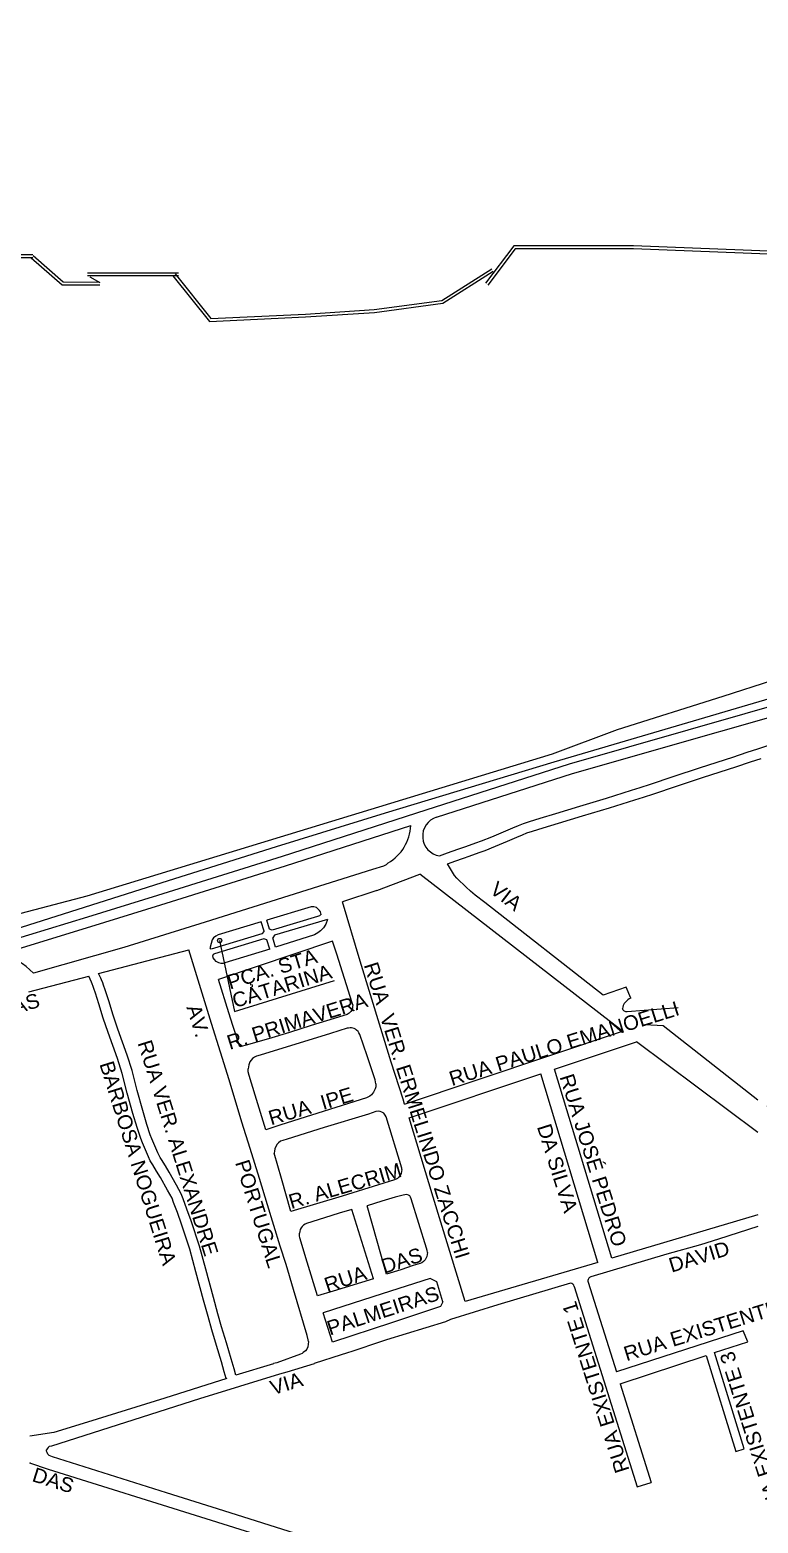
# Model space of a CAD drawing. Header units: millimetres. Extents: x 583 to 26013, y 350 to 21391.
# Drawn here: x 11091 to 11591, y 16774 to 17801 of the extents above; entities that cross this region are included whole.
import ezdxf

# ---------------------------------------------------------------- set-up
doc = ezdxf.new("R2010")
doc.units = ezdxf.units.MM
for name, color, linetype in [('105-QUADRAS_ESTRADAS', 80, 'Continuous'), ('110-CERCA_DE_ARAME', 10, 'Continuous'), ('don gabriel', 150, 'Continuous'), ('RIOS', 140, 'Continuous')]:
    doc.layers.add(name, color=color, linetype=linetype)
doc.styles.add('EU', font='arial.ttf', dxfattribs={"height": 10})

msp = doc.modelspace()

# ---------------------------------------------------------------- linework, layer by layer
at = {"lineweight": 25}
for p, q in [((11221.47017, 17174.74136), (11231.6203, 17125.99112)), ((11231.6203, 17125.99112), (11300.39259, 17147.35653))]:
    msp.add_line(p, q, dxfattribs=at)
at = {"color": 0, "linetype": 'Continuous'}
for p, q in [((11348.41724, 17062.28478), (11498.04804, 17112.50302)), ((11451.39794, 17086.29841), (11507.76435, 17105.21579)), ((11351.59897, 17052.80445), (11441.91338, 17083.11526)), ((11481.14435, 16953.50537), (11441.91338, 17083.11526)), ((11490.71551, 16956.40241), (11451.39794, 17086.29841)), ((11464.94671, 16937.03852), (11508.22606, 16799.31346)), ((11474.48676, 16940.03643), (11493.88771, 16878.29806)), ((11581.01655, 16906.39629), (11493.88771, 16878.29806)), ((11584.19001, 16899.05264), (11581.01655, 16906.39629)), ((11561.32557, 16891.51654), (11584.19001, 16899.05264)), ((11496.45303, 16870.13461), (11555.57513, 16889.6212)), ((11555.57513, 16889.6212), (11575.84628, 16823.5006)), ((11581.55593, 16825.34449), (11561.32557, 16891.51654)), ((11496.45303, 16870.13461), (11517.76611, 16802.31136)), ((11575.84628, 16823.5006), (11581.55593, 16825.34449)), ((11508.22606, 16799.31346), (11517.76611, 16802.31136))]:
    msp.add_line(p, q, dxfattribs=at)
at = {"color": 0}
msp.add_lwpolyline([(12145.26072, 17529.58345), (12025.9501, 17491.39614), (11805.04696, 17418.25005), (11725.64829, 17392.9558), (11635.27006, 17364.45511), (11566.9595, 17342.45435), (11494.3944, 17319.44148), (11449.87696, 17302.77567)], dxfattribs=at)
at = {"color": 0, "linetype": 'Continuous'}
for points in [[(11372.43506, 17232.85291), (11376.19418, 17234.2893), (11380.53061, 17235.89364), (11386.45438, 17238.005), (11390.4253, 17239.39552), (11397.41819, 17241.84427), (11401.31402, 17243.2085), (11408.31005, 17245.98772), (11416.37665, 17249.43337), (11422.68563, 17252.12825), (11426.68739, 17253.83759), (11430.0091, 17255.25646), (11434.14268, 17256.52358), (11441.47899, 17258.77246), (11452.20554, 17262.06059), (11468.67218, 17267.03855), (11487.02917, 17272.52812), (11504.34443, 17278.0299), (11510.26545, 17279.92394), (11517.37872, 17282.19937), (11532.87059, 17287.36384), (11551.58128, 17293.64796), (11573.75761, 17300.83515), (11583.72757, 17304.09129), (11591.02379, 17306.53208), (11603.87927, 17310.8326)], [(11377.89863, 17227.44822), (11378.65797, 17227.73711), (11382.9202, 17229.31401), (11388.78621, 17231.40477), (11392.73879, 17232.78888), (11399.73169, 17235.23763), (11403.76398, 17236.64965), (11410.9775, 17239.51527), (11419.12635, 17242.99604), (11425.43533, 17245.69092), (11429.43709, 17247.40027), (11432.41652, 17248.67293), (11436.19424, 17249.83096), (11443.53055, 17252.07984), (11454.24413, 17255.364), (11470.68776, 17260.33501), (11489.09198, 17265.8387), (11506.47068, 17271.36063), (11512.39818, 17273.25675), (11519.55206, 17275.54517), (11535.09182, 17280.72561), (11553.77474, 17287.0004), (11575.92329, 17294.17858), (11585.92457, 17297.44495), (11593.24453, 17299.89368)], [(11329.41551, 17209.00241), (11358.98784, 17220.25345)], [(11130.25637, 17205.33131), (11080.50779, 17192.21707), (11064.23442, 17187.66901), (11050.79169, 17183.91206), (11041.00235, 17181.17616), (11037.36567, 17180.15978), (11032.99431, 17179.16976), (11027.8129, 17178.06998), (11023.41275, 17177.13603), (11016.95281, 17175.76488), (11007.63862, 17173.7879), (10999.52401, 17172.06554), (10993.63409, 17170.81538), (10983.02873, 17168.56434), (10974.17791, 17166.68571), (10969.47459, 17165.61821), (10961.38096, 17163.04831), (10955.6059, 17161.2146)], [(11138.36805, 17152.18748), (11200.21551, 17168.40241)], [(11090.41508, 17139.41573), (11131.55564, 17150.25959)], [(11225.96079, 16873.68917), (11224.6156, 16878.37392), (11222.64163, 16885.24846), (11219.40806, 16896.31087), (11216.01018, 16907.29828), (11213.51001, 16916.24951), (11210.39309, 16927.65694), (11205.22031, 16947.08715), (11200.88635, 16962.62577), (11195.31255, 16979.80919), (11192.4307, 16987.80252), (11189.85558, 16994.77627), (11188.76117, 16997.74008), (11185.7068, 17003.24952), (11180.76326, 17011.96282), (11178.19903, 17016.15746), (11175.48927, 17020.59014), (11174.68385, 17021.90767), (11173.85553, 17023.26266), (11172.64331, 17026.08769), (11168.54471, 17035.63934), (11167.2312, 17038.70042), (11164.85001, 17046.33895), (11161.89495, 17055.91745), (11158.03416, 17069.91102), (11154.56865, 17083.40924), (11151.24072, 17093.61805), (11144.86556, 17111.51426), (11141.5931, 17121.42345), (11138.61494, 17131.21493), (11136.27646, 17138.53044), (11135.13725, 17141.76626), (11134.6467, 17143.1596), (11133.91201, 17145.07159), (11133.45163, 17146.08384), (11131.55564, 17150.25959)], [(11232.56439, 16876.05475), (11231.34372, 16880.30585), (11229.36516, 16887.1964), (11226.11165, 16898.32703), (11222.72619, 16909.27427), (11220.25728, 16918.11358), (11217.15159, 16929.47989), (11211.97406, 16948.92795), (11207.58982, 16964.64687), (11201.93607, 16982.07676), (11199.00665, 16990.20201), (11196.4222, 16997.20105), (11195.14256, 17000.66647), (11191.81219, 17006.67376), (11186.79526, 17015.51641), (11184.17147, 17019.80848), (11181.46171, 17024.24117), (11180.65629, 17025.55869), (11180.09012, 17026.48485), (11179.0761, 17028.848), (11174.97749, 17038.39964), (11173.80648, 17041.12865), (11171.53589, 17048.41239), (11168.61487, 17057.88055), (11164.7987, 17071.71239), (11161.2932, 17085.36636), (11157.86663, 17095.87774), (11151.48696, 17113.78662), (11148.26603, 17123.53979), (11145.29762, 17133.29921), (11142.91306, 17140.7589), (11141.73999, 17144.09086), (11141.21649, 17145.57778), (11140.37089, 17147.77842), (11139.82357, 17148.98183), (11138.36805, 17152.18748)]]:
    msp.add_lwpolyline(points, dxfattribs=at)
at = {"lineweight": 25}
msp.add_circle((11221.47017, 17174.74136), 1.48144, dxfattribs=at)
at = {"color": 0, "linetype": 'Continuous'}
for centre, radius, start, end in [((11321.69092, 17255.0219), 31.02542, 299.81227375, 357.7852877), ((11374.58403, 17246.43271), 13.74878, 107.56209202, 261.00764042), ((11059.51424, 17119.61487), 47.26076, 43.9266003, 75.79529454), ((11477.01168, 16940.94988), 2.68507, 104.58607417, 199.88873228), ((11462.5173, 16936.76612), 2.44463, 6.3977053, 94.73482847)]:
    msp.add_arc(centre, radius, start, end, dxfattribs=at)
at = {"layer": '105-QUADRAS_ESTRADAS', "color": 0, "linetype": 'Continuous'}
for p, q in [((11326.51551, 17223.50241), (11211.61551, 17187.40241)), ((11334.01551, 17225.90241), (11326.51551, 17223.50241)), ((11335.81551, 17226.80241), (11334.01551, 17225.90241)), ((11337.11551, 17228.10241), (11335.81551, 17226.80241)), ((11498.04804, 17112.50302), (11358.98784, 17220.25345)), ((11284.41551, 17197.90241), (11253.91551, 17188.70241)), ((11288.61551, 17191.20241), (11257.61551, 17181.90241)), ((11286.21551, 17198.00241), (11284.41551, 17197.90241)), ((11284.41551, 17197.90241), (11284.41551, 17197.90241)), ((11288.01551, 17197.40241), (11286.21551, 17198.00241)), ((11289.11551, 17196.40241), (11288.01551, 17197.40241)), ((11290.11551, 17191.60241), (11288.61551, 17191.20241)), ((11290.11551, 17195.30241), (11289.11551, 17196.40241)), ((11290.71551, 17194.50241), (11290.11551, 17195.30241)), ((11290.81551, 17192.30241), (11290.11551, 17191.60241)), ((11291.01551, 17193.60241), (11290.71551, 17194.50241)), ((11291.11551, 17192.70241), (11290.81551, 17192.30241)), ((11291.11551, 17192.70241), (11291.01551, 17193.60241)), ((11211.61551, 17187.40241), (11155.61551, 17170.00241)), ((11250.41551, 17179.30241), (11215.71551, 17168.70241)), ((11250.01551, 17187.60241), (11220.51551, 17178.70241)), ((11252.11551, 17181.10241), (11250.01551, 17187.60241)), ((11252.11551, 17181.10241), (11250.41551, 17179.30241)), ((11255.61551, 17182.50241), (11253.91551, 17188.70241)), ((11257.61551, 17181.90241), (11255.61551, 17182.50241)), ((11295.41551, 17189.20241), (11259.01551, 17178.40241)), ((11288.91551, 17180.00241), (11286.61551, 17178.70241)), ((11290.81551, 17181.50241), (11288.91551, 17180.00241)), ((11292.81551, 17183.50241), (11290.81551, 17181.50241)), ((11294.41551, 17185.90241), (11292.81551, 17183.50241)), ((11295.41551, 17189.20241), (11294.41551, 17185.90241)), ((11155.61551, 17170.00241), (11093.55281, 17152.40137)), ((11216.31551, 17175.10241), (11214.91551, 17170.20241)), ((11214.91551, 17170.20241), (11214.91551, 17169.50241)), ((11215.21551, 17169.00241), (11214.91551, 17169.50241)), ((11215.71551, 17168.70241), (11215.21551, 17169.00241)), ((11217.21551, 17176.50241), (11216.31551, 17175.10241)), ((11218.81551, 17177.70241), (11217.21551, 17176.50241)), ((11251.81551, 17175.90241), (11218.01551, 17165.70241)), ((11220.51551, 17178.70241), (11218.81551, 17177.70241)), ((11299.01551, 17174.40241), (11220.61551, 17147.90241)), ((11255.81551, 17168.90241), (11224.91551, 17159.30241)), ((11253.91551, 17175.20241), (11251.81551, 17175.90241)), ((11255.81551, 17168.90241), (11253.91551, 17175.20241)), ((11259.01551, 17178.40241), (11258.01551, 17176.60241)), ((11259.91551, 17170.20241), (11258.01551, 17176.60241)), ((11286.61551, 17178.70241), (11259.91551, 17170.20241)), ((11301.91551, 17165.40241), (11299.01551, 17174.40241)), ((11215.91551, 17117.60241), (11200.21551, 17168.40241)), ((11217.01551, 17165.10241), (11216.81551, 17164.40241)), ((11217.01551, 17162.90241), (11216.81551, 17164.40241)), ((11218.01551, 17165.70241), (11217.01551, 17165.10241)), ((11217.81551, 17161.70241), (11217.01551, 17162.90241)), ((11219.11551, 17160.40241), (11217.81551, 17161.70241)), ((11220.91551, 17159.40241), (11219.11551, 17160.40241)), ((11222.61551, 17159.00241), (11220.91551, 17159.40241)), ((11223.91551, 17159.00241), (11222.61551, 17159.00241)), ((11224.91551, 17159.30241), (11223.91551, 17159.00241)), ((11312.41551, 17132.00241), (11301.91551, 17165.40241)), ((11339.31551, 17091.20241), (11318.01551, 17160.50241)), ((11318.01551, 17160.50241), (11318.01551, 17160.50241)), ((11091.21551, 17154.20241), (11091.21551, 17154.20241)), ((11227.71551, 17125.00241), (11220.61551, 17147.90241)), ((11312.61551, 17128.20241), (11312.21551, 17127.10241)), ((11312.81551, 17130.50241), (11312.41551, 17132.00241)), ((11312.71551, 17129.30241), (11312.61551, 17128.20241)), ((11312.81551, 17130.50241), (11312.71551, 17129.30241)), ((11222.01551, 17097.90241), (11215.91551, 17117.60241)), ((11230.41551, 17116.30241), (11227.71551, 17125.00241)), ((11294.71551, 17119.50241), (11284.41551, 17116.40241)), ((11309.01551, 17124.00241), (11294.71551, 17119.50241)), ((11310.31551, 17124.80241), (11309.01551, 17124.00241)), ((11311.51551, 17125.90241), (11310.31551, 17124.80241)), ((11312.21551, 17127.10241), (11311.51551, 17125.90241)), ((11235.21551, 17101.70241), (11230.41551, 17116.30241)), ((11297.61551, 17110.80241), (11249.21551, 17095.90241)), ((11269.41551, 17111.50241), (11257.31551, 17107.90241)), ((11284.41551, 17116.40241), (11269.41551, 17111.50241)), ((11227.91551, 17079.00241), (11222.01551, 17097.90241)), ((11240.51551, 17103.10241), (11235.21551, 17101.70241)), ((11591.11551, 17042.70241), (11507.76435, 17105.21579)), ((11328.21551, 17079.10241), (11322.71551, 17095.50241)), ((11347.41551, 17065.60241), (11339.31551, 17091.20241)), ((11236.71551, 17049.90241), (11227.91551, 17079.00241)), ((11328.81551, 17076.20241), (11328.21551, 17079.10241)), ((11253.11551, 17044.60241), (11245.81551, 17068.50241)), ((11322.21551, 17066.60241), (11263.51551, 17048.00241)), ((11323.11551, 17067.00241), (11322.21551, 17066.60241)), ((11324.51551, 17067.80241), (11323.11551, 17067.00241)), ((11325.61551, 17068.70241), (11324.51551, 17067.80241)), ((11326.41551, 17069.60241), (11325.61551, 17068.70241)), ((11327.11551, 17070.60241), (11326.41551, 17069.60241)), ((11328.21551, 17072.70241), (11327.11551, 17070.60241)), ((11328.61551, 17074.30241), (11328.21551, 17072.70241)), ((11328.81551, 17076.20241), (11328.61551, 17074.30241)), ((11330.31551, 17057.50241), (11328.81551, 17057.30241)), ((11331.61551, 17057.30241), (11330.31551, 17057.50241)), ((11332.91551, 17056.80241), (11331.61551, 17057.30241)), ((11334.11551, 17056.00241), (11332.91551, 17056.80241)), ((11335.11551, 17054.80241), (11334.11551, 17056.00241)), ((11348.41724, 17062.28478), (11347.41551, 17065.60241)), ((11242.41551, 17031.70241), (11236.71551, 17049.90241)), ((11263.51551, 17048.00241), (11253.11551, 17044.60241)), ((11335.71551, 17053.50241), (11335.11551, 17054.80241)), ((11346.51551, 17018.40241), (11335.71551, 17053.50241)), ((11368.01551, 16998.30241), (11351.59897, 17052.80445)), ((11248.71551, 17011.20241), (11242.41551, 17031.70241)), ((11346.41551, 17015.90241), (11346.01551, 17014.70241)), ((11346.61551, 17017.30241), (11346.41551, 17015.90241)), ((11346.61551, 17017.30241), (11346.51551, 17018.40241)), ((11254.31551, 16993.10241), (11248.71551, 17011.20241)), ((11270.41551, 16988.40241), (11263.91551, 17011.30241)), ((11341.51551, 17010.20241), (11305.61551, 16999.10241)), ((11342.71551, 17010.70241), (11341.51551, 17010.20241)), ((11343.61551, 17011.30241), (11342.71551, 17010.70241)), ((11344.51551, 17012.10241), (11343.61551, 17011.30241)), ((11345.41551, 17013.40241), (11344.51551, 17012.10241)), ((11346.01551, 17014.70241), (11345.41551, 17013.40241)), ((11305.61551, 16999.10241), (11270.41551, 16988.40241)), ((11332.71551, 16995.60241), (11322.71551, 16992.50241)), ((11341.91551, 16998.30241), (11332.71551, 16995.60241)), ((11347.51551, 16999.80241), (11341.91551, 16998.30241)), ((11348.71551, 17000.00241), (11347.51551, 16999.80241)), ((11350.01551, 17000.10241), (11348.71551, 17000.00241)), ((11351.11551, 16999.70241), (11350.01551, 17000.10241)), ((11352.01551, 16999.20241), (11351.11551, 16999.70241)), ((11352.51551, 16998.40241), (11352.01551, 16999.20241)), ((11353.01551, 16997.30241), (11352.51551, 16998.40241)), ((11363.51551, 16963.40241), (11353.01551, 16997.30241)), ((11390.11551, 16926.60241), (11368.01551, 16998.30241)), ((11263.11551, 16964.80241), (11254.31551, 16993.10241)), ((11293.51551, 16984.10241), (11281.11551, 16980.20241)), ((11303.51551, 16987.30241), (11293.51551, 16984.10241)), ((11312.31551, 16989.80241), (11303.51551, 16987.30241)), ((11327.21551, 16942.30241), (11312.31551, 16989.80241)), ((11336.11551, 16945.50241), (11322.71551, 16992.50241)), ((11591.11551, 16986.30241), (11490.71551, 16956.40241)), ((11276.41551, 16974.80241), (11276.21551, 16973.60241)), ((11276.81551, 16976.10241), (11276.41551, 16974.80241)), ((11277.41551, 16977.20241), (11276.81551, 16976.10241)), ((11278.11551, 16978.30241), (11277.41551, 16977.20241)), ((11279.11551, 16979.20241), (11278.11551, 16978.30241)), ((11280.21551, 16979.90241), (11279.11551, 16979.20241)), ((11281.11551, 16980.20241), (11280.21551, 16979.90241)), ((11591.11551, 16978.30241), (11563.91551, 16969.40241)), ((11267.11551, 16952.10241), (11263.11551, 16964.80241)), ((11276.21551, 16971.90241), (11276.21551, 16973.60241)), ((11276.41551, 16970.50241), (11276.21551, 16971.90241)), ((11281.51551, 16953.80241), (11276.41551, 16970.50241)), ((11551.71551, 16965.70241), (11528.51551, 16959.20241)), ((11563.91551, 16969.40241), (11551.71551, 16965.70241)), ((11288.61551, 16930.60241), (11281.51551, 16953.80241)), ((11360.21551, 16953.30241), (11359.11551, 16952.70241)), ((11361.41551, 16954.20241), (11360.21551, 16953.30241)), ((11362.61551, 16955.40241), (11361.41551, 16954.20241)), ((11363.31551, 16956.60241), (11362.61551, 16955.40241)), ((11363.71551, 16957.70241), (11363.31551, 16956.60241)), ((11363.91551, 16961.80241), (11363.51551, 16963.40241)), ((11364.01551, 16958.90241), (11363.71551, 16957.70241)), ((11364.21551, 16960.40241), (11363.91551, 16961.80241)), ((11364.21551, 16960.40241), (11364.01551, 16958.90241)), ((11481.12717, 16953.56213), (11390.11551, 16926.60241)), ((11528.51551, 16959.20241), (11476.33549, 16943.5484)), ((11272.21551, 16934.90241), (11267.11551, 16952.10241)), ((11345.81551, 16948.50241), (11336.11551, 16945.50241)), ((11354.31551, 16951.30241), (11345.81551, 16948.50241)), ((11359.11551, 16952.70241), (11354.31551, 16951.30241)), ((11281.61551, 16903.20241), (11272.21551, 16934.90241)), ((11299.51551, 16933.70241), (11288.61551, 16930.60241)), ((11327.21551, 16942.30241), (11299.51551, 16933.70241)), ((11366.01551, 16942.50241), (11333.01551, 16931.90241)), ((11370.61551, 16940.20241), (11366.01551, 16942.50241)), ((11374.61551, 16926.50241), (11370.61551, 16940.20241)), ((11462.31551, 16939.20241), (11412.51551, 16924.30241)), ((11333.01551, 16931.90241), (11292.61551, 16918.80241)), ((11373.11551, 16923.20241), (11339.51551, 16912.00241)), ((11374.61551, 16926.50241), (11373.11551, 16923.20241)), ((11412.51551, 16924.30241), (11380.01551, 16914.20241)), ((11299.01551, 16898.70241), (11292.61551, 16918.80241)), ((11376.51551, 16912.80241), (11336.01551, 16900.40241)), ((11380.01551, 16914.20241), (11376.51551, 16912.80241)), ((11282.31551, 16900.30241), (11281.61551, 16903.20241)), ((11339.51551, 16912.00241), (11299.01551, 16898.70241)), ((11280.31551, 16892.70241), (11278.91551, 16891.60241)), ((11281.21551, 16894.00241), (11280.31551, 16892.70241)), ((11281.91551, 16895.60241), (11281.21551, 16894.00241)), ((11282.31551, 16897.40241), (11281.91551, 16895.60241)), ((11282.41551, 16899.10241), (11282.31551, 16900.30241)), ((11282.41551, 16899.10241), (11282.31551, 16897.40241)), ((11312.91551, 16892.50241), (11308.51551, 16891.10241)), ((11336.01551, 16900.40241), (11331.91551, 16898.90241)), ((11223.11551, 16884.00241), (11223.11551, 16884.00241)), ((11258.41551, 16883.90241), (11232.56439, 16876.05475)), ((11260.71551, 16884.60241), (11258.41551, 16884.00241)), ((11258.41551, 16884.00241), (11258.41551, 16884.00241)), ((11277.01551, 16890.50241), (11260.71551, 16884.60241)), ((11278.01551, 16890.90241), (11277.01551, 16890.50241)), ((11278.91551, 16891.60241), (11278.01551, 16890.90241)), ((11226.31551, 16873.80241), (11183.71551, 16860.20241)), ((11262.61551, 16876.70241), (11207.71551, 16859.80241)), ((11091.31551, 16815.70241), (11091.21551, 16815.70241))]:
    msp.add_line(p, q, dxfattribs=at)
at = {"layer": '110-CERCA_DE_ARAME', "color": 0, "linetype": 'Continuous'}
for p, q in [((11382.81551, 17219.40241), (11377.89925, 17227.4472)), ((11384.41551, 17217.60241), (11382.81551, 17219.40241)), ((11386.71551, 17215.40241), (11384.41551, 17217.60241)), ((11388.71551, 17213.40241), (11386.71551, 17215.40241)), ((11390.81551, 17211.30241), (11388.71551, 17213.40241)), ((11393.61551, 17208.70241), (11390.81551, 17211.30241)), ((11329.41551, 17209.00241), (11305.71551, 17201.40241)), ((11318.01551, 17160.50241), (11305.71551, 17201.40241)), ((11397.01551, 17206.00241), (11393.61551, 17208.70241)), ((11403.51551, 17200.80241), (11397.01551, 17206.00241)), ((11484.71551, 17137.10241), (11403.51551, 17200.80241)), ((11500.51551, 17142.70241), (11484.71551, 17137.10241)), ((11503.71551, 17135.10241), (11500.51551, 17142.70241)), ((11498.21551, 17129.00241), (11498.11551, 17128.10241)), ((11498.21551, 17127.50241), (11498.11551, 17128.10241)), ((11498.61551, 17130.00241), (11498.21551, 17129.00241)), ((11499.31551, 17131.40241), (11498.61551, 17130.00241)), ((11500.51551, 17132.80241), (11499.31551, 17131.40241)), ((11501.71551, 17133.90241), (11500.51551, 17132.80241)), ((11536.21551, 17128.50241), (11501.31551, 17125.80241)), ((11502.71551, 17134.60241), (11501.71551, 17133.90241)), ((11503.71551, 17135.10241), (11502.71551, 17134.60241)), ((11498.61551, 17126.90241), (11498.21551, 17127.50241)), ((11499.01551, 17126.40241), (11498.61551, 17126.90241)), ((11499.51551, 17126.10241), (11499.01551, 17126.40241)), ((11500.31551, 17125.80241), (11499.51551, 17126.10241)), ((11501.31551, 17125.80241), (11500.31551, 17125.80241)), ((11257.31551, 17107.90241), (11240.51551, 17103.10241)), ((11308.91551, 17114.40241), (11297.61551, 17110.80241)), ((11310.01551, 17114.60241), (11308.91551, 17114.40241)), ((11311.01551, 17114.70241), (11310.01551, 17114.60241)), ((11312.01551, 17114.70241), (11311.01551, 17114.70241)), ((11312.91551, 17114.50241), (11312.01551, 17114.70241)), ((11313.91551, 17114.20241), (11312.91551, 17114.50241)), ((11314.81551, 17113.80241), (11313.91551, 17114.20241)), ((11315.51551, 17113.20241), (11314.81551, 17113.80241)), ((11316.51551, 17112.30241), (11315.51551, 17113.20241)), ((11317.11551, 17111.30241), (11316.51551, 17112.30241)), ((11317.81551, 17110.20241), (11317.11551, 17111.30241)), ((11322.71551, 17095.50241), (11317.81551, 17110.20241)), ((11525.91551, 17116.10241), (11513.41551, 17116.80241)), ((11591.11551, 17065.00241), (11525.91551, 17116.10241)), ((11241.41551, 17089.20241), (11241.01551, 17086.50241)), ((11242.21551, 17091.30241), (11241.41551, 17089.20241)), ((11243.11551, 17092.60241), (11242.21551, 17091.30241)), ((11244.01551, 17093.60241), (11243.11551, 17092.60241)), ((11245.41551, 17094.60241), (11244.01551, 17093.60241)), ((11246.81551, 17095.20241), (11245.41551, 17094.60241)), ((11249.21551, 17095.90241), (11246.81551, 17095.20241)), ((11241.11551, 17084.50241), (11241.01551, 17086.50241)), ((11241.61551, 17082.00241), (11241.11551, 17084.50241)), ((11245.81551, 17068.50241), (11241.61551, 17082.00241)), ((11328.81551, 17057.30241), (11323.71551, 17055.50241)), ((11293.31551, 17046.30241), (11267.91551, 17038.30241)), ((11323.71551, 17055.50241), (11293.31551, 17046.30241)), ((11261.91551, 17035.70241), (11261.01551, 17034.70241)), ((11263.31551, 17036.80241), (11261.91551, 17035.70241)), ((11264.91551, 17037.40241), (11263.31551, 17036.80241)), ((11267.91551, 17038.30241), (11264.91551, 17037.40241)), ((11259.01551, 17029.90241), (11258.81551, 17028.50241)), ((11263.91551, 17011.30241), (11258.81551, 17028.50241)), ((11259.41551, 17031.50241), (11259.01551, 17029.90241)), ((11260.11551, 17033.20241), (11259.41551, 17031.50241)), ((11261.01551, 17034.70241), (11260.11551, 17033.20241)), ((11331.91551, 16898.90241), (11312.91551, 16892.50241)), ((11286.41551, 16883.90241), (11267.51551, 16878.10241)), ((11304.91551, 16889.90241), (11286.41551, 16884.00241)), ((11286.41551, 16884.00241), (11286.41551, 16884.00241)), ((11308.51551, 16891.10241), (11304.91551, 16889.90241)), ((11267.51551, 16878.10241), (11262.61551, 16876.70241)), ((11207.71551, 16859.80241), (11105.91551, 16827.30241)), ((11183.71551, 16860.20241), (11130.71551, 16843.80241)), ((11130.71551, 16843.80241), (11107.71551, 16836.70241)), ((11107.71551, 16836.70241), (11091.21551, 16834.10241)), ((11103.01551, 16825.50241), (11102.61551, 16824.70241)), ((11102.61551, 16823.70241), (11102.61551, 16824.70241)), ((11102.91551, 16822.80241), (11102.61551, 16823.70241)), ((11103.41551, 16821.80241), (11102.91551, 16822.80241)), ((11103.61551, 16826.30241), (11103.01551, 16825.50241)), ((11104.31551, 16820.90241), (11103.41551, 16821.80241)), ((11104.41551, 16826.90241), (11103.61551, 16826.30241)), ((11106.71551, 16819.80241), (11104.31551, 16820.90241)), ((11105.91551, 16827.30241), (11104.41551, 16826.90241)), ((11103.91551, 16811.20241), (11091.21551, 16815.50241)), ((11212.11551, 16777.40241), (11103.91551, 16811.20241)), ((11185.01551, 16795.20241), (11106.71551, 16819.80241)), ((11224.31551, 16782.80241), (11185.01551, 16795.20241)), ((11304.61551, 16757.40241), (11224.31551, 16782.80241)), ((11262.51551, 16761.60241), (11212.11551, 16777.40241))]:
    msp.add_line(p, q, dxfattribs=at)
at = {"layer": 'don gabriel', "color": 0, "linetype": 'Continuous'}
for points in [[(12112.75997, 17498.22259), (12100.23867, 17494.32994), (12025.551, 17471.1109), (11959.58288, 17450.51355), (11864.69621, 17420.75575), (11767.03144, 17390.14548), (11704.22063, 17371.31295), (11599.46482, 17341.06483), (11450.94023, 17297.34308)], [(11461.71979, 17296.16969), (11663.82186, 17354.01002), (11798.71465, 17395.50225), (11941.1567, 17442.67809), (12039.64803, 17473.70189), (12114.51172, 17495.60131)], [(11463.85764, 17289.50414), (11665.81389, 17347.29909), (11800.84429, 17388.83364), (11943.30874, 17436.01691), (12041.68243, 17467.00365), (12116.47703, 17488.88286)], [(11449.87696, 17302.77567), (11130.25637, 17205.33131)], [(11450.94023, 17297.34308), (11335.15323, 17262.22701), (11260.3368, 17239.0447), (11186.06709, 17215.66863), (10989.11821, 17153.32019)], [(11130.96076, 17191.07984), (11178.96733, 17205.99359), (11264.66582, 17232.7588), (11363.36997, 17264.62576), (11461.71979, 17296.16969)], [(11370.33466, 17259.50833), (11463.85764, 17289.50414)], [(11133.03748, 17184.39499), (11181.0491, 17199.31031), (11266.78461, 17226.08708), (11352.69317, 17253.82294)], [(11009.22284, 17153.79867), (11130.98775, 17191.08816)], [(11071.11141, 17165.43064), (11133.03748, 17184.39499)]]:
    msp.add_lwpolyline(points, dxfattribs=at)
at = {"layer": 'RIOS', "lineweight": 25, "flags": 128}
for points in [[(11093.15167, 17643.95141), (11043.14893, 17643.95141), (11011.89713, 17643.95141), (10949.39318, 17675.17916), (10943.1431, 17700.16139), (10918.14138, 17737.63485), (10893.14001, 17775.1083), (10886.88958, 17800.09054)], [(11093.15167, 17645.95141), (11043.14893, 17645.95141), (11012.36894, 17645.95141), (10951.11009, 17676.55709), (10944.99918, 17700.98305), (10919.80508, 17738.74484), (10894.99608, 17775.92997), (10888.82978, 17800.57596)], [(11662.01507, 17645.94982), (11505.7158, 17652.19692), (11423.42177, 17652.19692), (11404.07047, 17626.41528)], [(11092.06782, 17643.96111), (11113.36611, 17625.33952), (11139.09582, 17625.29033)], [(11093.38426, 17645.46677), (11114.11879, 17627.33809), (11139.09965, 17627.29032)], [(11661.9352, 17643.95141), (11505.67585, 17650.19692), (11424.42131, 17650.19692), (11405.67002, 17625.21469)], [(11193.1575, 17633.46019), (11130.6539, 17633.46019)], [(11193.1575, 17631.46019), (11130.6539, 17631.46019)], [(11139.32326, 17626.6698), (11132.66735, 17630.66)], [(11189.36787, 17631.56197), (11214.54701, 17600.15276), (11280.5129, 17603.28859), (11327.68068, 17606.42441), (11374.80533, 17612.72154), (11409.38353, 17634.69779)], [(11190.92835, 17632.81293), (11215.47004, 17602.1989), (11280.39908, 17605.28543), (11327.48167, 17608.41559), (11374.10409, 17614.64562), (11408.31076, 17636.38573)]]:
    msp.add_lwpolyline(points, dxfattribs=at)

# ---------------------------------------------------------------- texts
at = {"color": 0, "linetype": 'Continuous', "lineweight": 20, "style": 'EU'}
for s, rotation, p in [('VIA                                                        FRANCISCO                                                                   BOTTI', 322.29486297, (11406.22413, 17208.14741)), ('VIA                                                                    DAVID                           ', 17.10171457, (11257.99605, 16862.2201)), ('RUA EXISTENTE 1', 107.57889941, (11502.94365, 16810.76624)), ('    RUA EXISTENTE  2', 17.24524417, (11485.98179, 16880.95443)), ('RUA EXISTENTE 3', 107.57889941, (11611.21352, 16776.31951)), ('            VIA                                         DAS                                          ACASIAS', 342.45766183, (10874.42347, 16872.14507))]:
    msp.add_text(s, height=10, rotation=rotation, dxfattribs=at).set_placement(p)
at = {"color": 0, "linetype": 'Continuous', "lineweight": 30, "style": 'EU'}
for s, rotation, p in [('PÇA. STA', 17.07669934, (11228.53186, 17140.97326)), ('RUA  VER. ERMELINDO ZACCHI', 287.4122572, (11320.32562, 17157.98876)), ('CATARINA', 17.07669934, (11231.91235, 17128.28873)), ('VIA  DAS   PAINEIRAS', 17.16101721, (10960.16579, 17086.60312)), ('AV.                       PORTUGAL', 287.4122572, (11198.53787, 17128.81715)), ('R. PRIMAVERA', 17.36358859, (11228.37935, 17099.54468)), ('RUA PAULO EMANOELLI', 17.36358859, (11380.93661, 17074.65776)), ('RUA VER. ALEXANDRE', 287.4122572, (11165.00862, 17104.39424)), ('BARBOSA NOGUEIRA', 287.4122572, (11138.80804, 17089.91988)), ('RUA JOSÉ PEDRO', 287.4122572, (11454.77327, 17081.13061)), ('RUA  IPE', 16.53998296, (11256.75833, 17047.65816)), ('DA SILVA  ', 287.4122572, (11439.23589, 17046.80182)), ('R. ALECRIM', 16.33844382, (11270.62259, 16990.12844)), ('RUA   DAS', 18.07040154, (11295.30323, 16932.89443)), ('PALMEIRAS', 18.07040154, (11297.17258, 16903.22731))]:
    msp.add_text(s, height=10, rotation=rotation, dxfattribs=at).set_placement(p)

doc.saveas('drawing.dxf')
